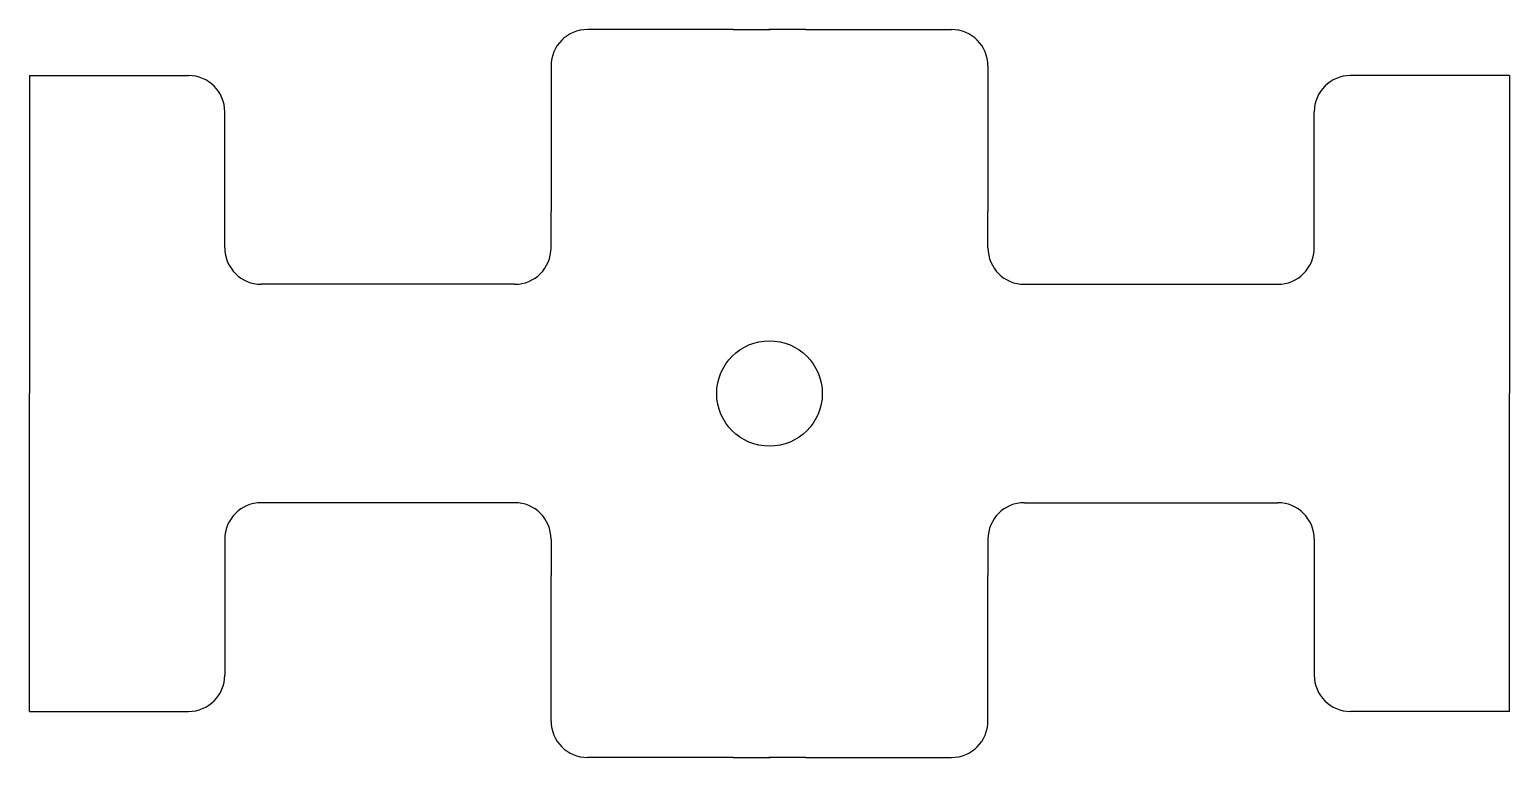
# Model space of a CAD drawing. Header units: millimetres. Extents: x -20.3 to 20.3, y -10 to 10.
import ezdxf

# ---------------------------------------------------------------- set-up
doc = ezdxf.new("R2010")
doc.units = ezdxf.units.MM
doc.layers.get('0').update_dxf_attribs({"linetype": 'CONTINUOUS'})

msp = doc.modelspace()

# ---------------------------------------------------------------- linework, layer by layer
for p, q in [((-1, 10), (-5, 10)), ((-1, 10), (0.021, 10)), ((1, 10), (-0.021, 10)), ((1, 10), (5, 10)), ((-6, 9), (-6, 5)), ((6, 9), (6, 5)), ((-20.323, 8.737), (-15.961, 8.737)), ((-20.323, 8.737), (-20.323, 0)), ((20.323, 8.737), (15.961, 8.737)), ((20.323, 8.737), (20.323, 0)), ((-14.961, 4), (-14.961, 7.737)), ((14.961, 4), (14.961, 7.737)), ((-6, 4), (-6, 5)), ((6, 4), (6, 5)), ((-7, 3), (-13.961, 3)), ((7, 3), (13.961, 3)), ((-20.323, -8.737), (-20.323, 0)), ((20.323, -8.737), (20.323, 0)), ((-7, -3), (-13.961, -3)), ((7, -3), (13.961, -3)), ((-14.961, -4), (-14.961, -7.737)), ((-6, -4), (-6, -5)), ((6, -4), (6, -5)), ((14.961, -4), (14.961, -7.737)), ((-6, -9), (-6, -5)), ((6, -9), (6, -5)), ((-20.323, -8.737), (-15.961, -8.737)), ((20.323, -8.737), (15.961, -8.737)), ((-1, -10), (-5, -10)), ((-1, -10), (0.021, -10)), ((1, -10), (-0.021, -10)), ((1, -10), (5, -10))]:
    msp.add_line(p, q)
msp.add_circle((0, 0), 1.45)
for centre, start, end in [((-5, 9), 90, 180), ((5, 9), 0, 90), ((-15.961, 7.737), 0, 90), ((15.961, 7.737), 90, 180), ((-13.961, 4), 180, 270), ((-7, 4), -90, 0), ((7, 4), 180, 270), ((13.961, 4), -90, 0), ((-13.961, -4), 90, 180), ((-7, -4), 0, 90), ((7, -4), 90, 180), ((13.961, -4), 0, 90), ((-15.961, -7.737), -90, 0), ((15.961, -7.737), 180, 270), ((-5, -9), 180, 270), ((5, -9), 270, 360)]:
    msp.add_arc(centre, 1, start, end)

doc.saveas('drawing.dxf')
